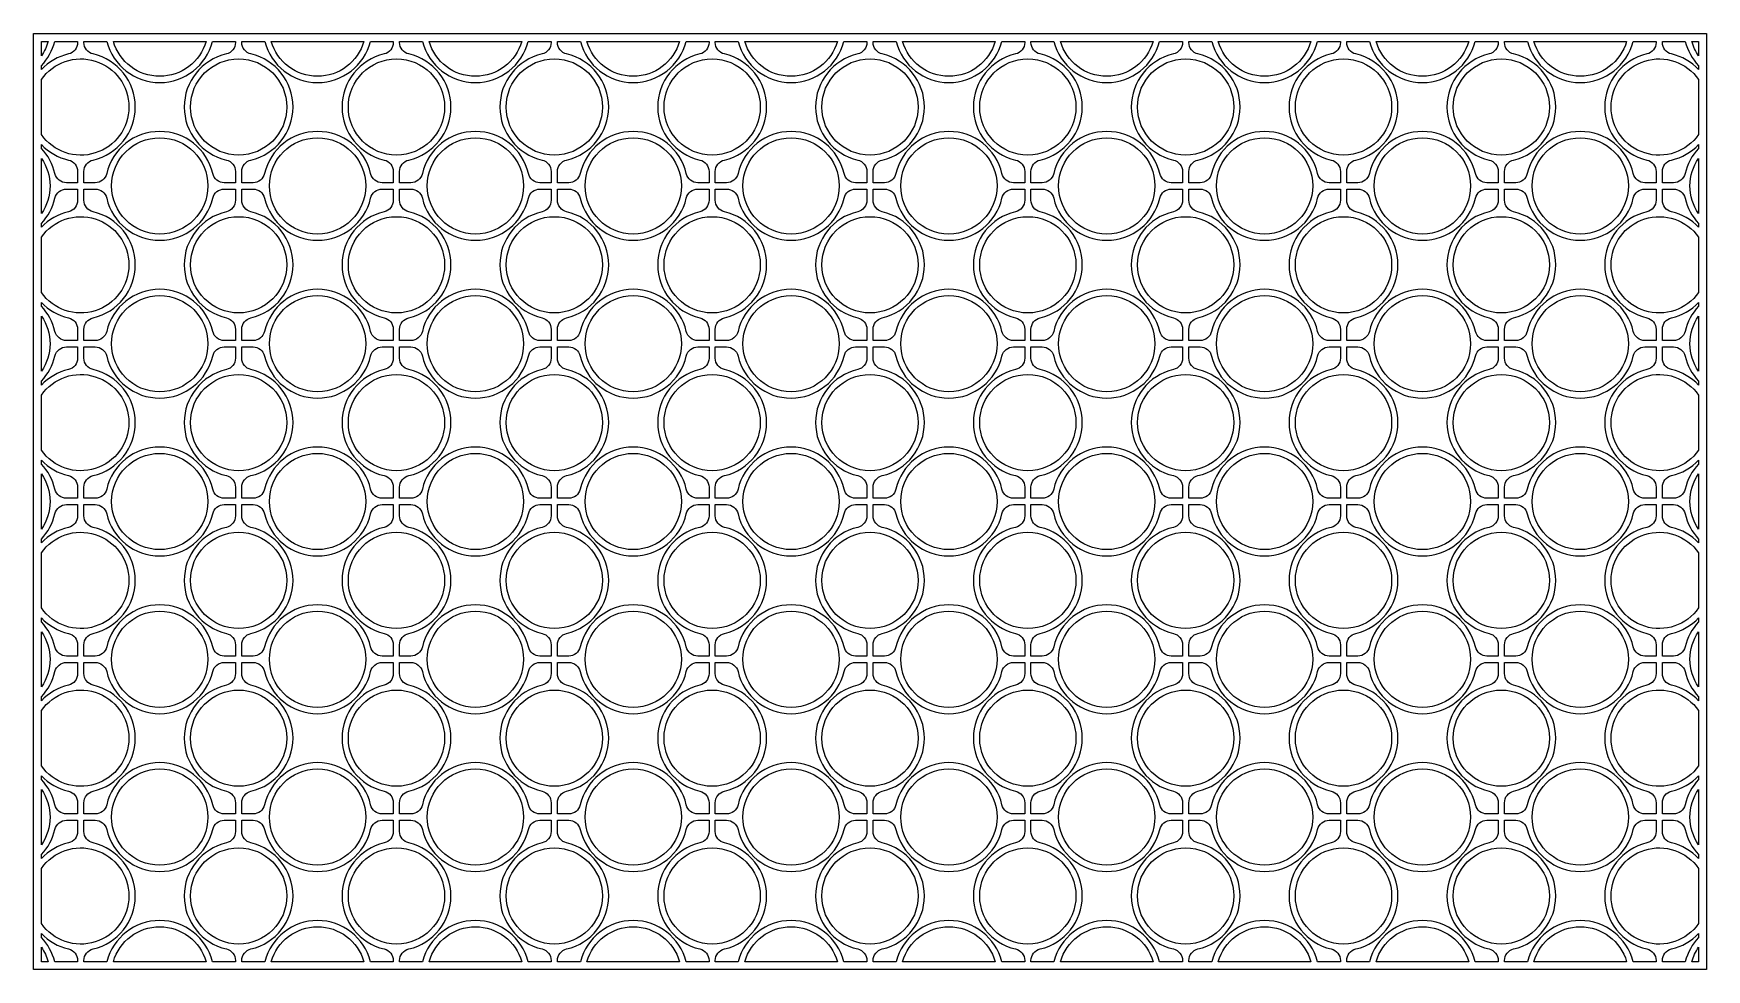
# Model space of a CAD drawing. Header units: millimetres. Extents: x 1572 to 6274, y -12713 to 2001.
# Drawn here: x 4154 to 6274, y 815 to 2001 of the extents above.
import ezdxf

# ---------------------------------------------------------------- set-up
doc = ezdxf.new("R2010")
doc.units = ezdxf.units.MM

msp = doc.modelspace()

# ---------------------------------------------------------------- linework, layer by layer
at = {"color": 6}
msp.add_lwpolyline([(4154.5, 2001.2), (6274.5, 2001.2), (6274.5, 814.7), (4154.5, 814.7)], close=True, dxfattribs=at)
for points in [[(4164.5, 1973), (4164.5, 1991.2), (4173.2, 1991.2, -0.083139)], [(4198.9, 1975.2, 0.146623), (4164.5, 1955.5), (4164.5, 1960.4, 0.129488), (4181.4, 1991.2), (4210.5, 1991.2), (4210.5, 1989.8, -0.348859)], [(4398.9, 1975.2, 0.794398), (4398.9, 1840.8, -0.348859), (4410.5, 1826.2), (4410.5, 1812), (4396.3, 1812, -0.348859), (4381.7, 1823.6, 0.794398), (4247.3, 1823.6, -0.348859), (4232.7, 1812), (4218.5, 1812), (4218.5, 1826.2, -0.348859), (4230.1, 1840.8, 0.794398), (4230.1, 1975.2, -0.348859), (4218.5, 1989.8), (4218.5, 1991.2), (4247.6, 1991.2, 0.780596), (4381.4, 1991.2), (4410.5, 1991.2), (4410.5, 1989.8, -0.348859)], [(4255.8, 1991.2), (4373.2, 1991.2, -0.754408)], [(4610.5, 1989.8, -0.348859), (4598.9, 1975.2, 0.794398), (4598.9, 1840.8, -0.348859), (4610.5, 1826.2), (4610.5, 1812), (4596.3, 1812, -0.348859), (4581.7, 1823.6, 0.794398), (4447.3, 1823.6, -0.348859), (4432.7, 1812), (4418.5, 1812), (4418.5, 1826.2, -0.348859), (4430.1, 1840.8, 0.794398), (4430.1, 1975.2, -0.348859), (4418.5, 1989.8), (4418.5, 1991.2), (4447.6, 1991.2, 0.780596), (4581.4, 1991.2), (4610.5, 1991.2)], [(4455.8, 1991.2), (4573.2, 1991.2, -0.754408)], [(4810.5, 1989.8, -0.348859), (4798.9, 1975.2, 0.794398), (4798.9, 1840.8, -0.348859), (4810.5, 1826.2), (4810.5, 1812), (4796.3, 1812, -0.348859), (4781.7, 1823.6, 0.794398), (4647.3, 1823.6, -0.348859), (4632.7, 1812), (4618.5, 1812), (4618.5, 1826.2, -0.348859), (4630.1, 1840.8, 0.794398), (4630.1, 1975.2, -0.348859), (4618.5, 1989.8), (4618.5, 1991.2), (4647.6, 1991.2, 0.780596), (4781.4, 1991.2), (4810.5, 1991.2)], [(4655.8, 1991.2), (4773.2, 1991.2, -0.754408)], [(5010.5, 1989.8, -0.348859), (4998.9, 1975.2, 0.794398), (4998.9, 1840.8, -0.348859), (5010.5, 1826.2), (5010.5, 1812), (4996.3, 1812, -0.348859), (4981.7, 1823.6, 0.794398), (4847.3, 1823.6, -0.348859), (4832.7, 1812), (4818.5, 1812), (4818.5, 1826.2, -0.348859), (4830.1, 1840.8, 0.794398), (4830.1, 1975.2, -0.348859), (4818.5, 1989.8), (4818.5, 1991.2), (4847.6, 1991.2, 0.780596), (4981.4, 1991.2), (5010.5, 1991.2)], [(4855.8, 1991.2), (4973.2, 1991.2, -0.754408)], [(5210.5, 1989.8, -0.348859), (5198.9, 1975.2, 0.794398), (5198.9, 1840.8, -0.348859), (5210.5, 1826.2), (5210.5, 1812), (5196.3, 1812, -0.348859), (5181.7, 1823.6, 0.794398), (5047.3, 1823.6, -0.348859), (5032.7, 1812), (5018.5, 1812), (5018.5, 1826.2, -0.348859), (5030.1, 1840.8, 0.794398), (5030.1, 1975.2, -0.348859), (5018.5, 1989.8), (5018.5, 1991.2), (5047.6, 1991.2, 0.780596), (5181.4, 1991.2), (5210.5, 1991.2)], [(5055.8, 1991.2), (5173.2, 1991.2, -0.754408)], [(5410.5, 1989.8, -0.348859), (5398.9, 1975.2, 0.794398), (5398.9, 1840.8, -0.348859), (5410.5, 1826.2), (5410.5, 1812), (5396.3, 1812, -0.348859), (5381.7, 1823.6, 0.794398), (5247.3, 1823.6, -0.348859), (5232.7, 1812), (5218.5, 1812), (5218.5, 1826.2, -0.348859), (5230.1, 1840.8, 0.794398), (5230.1, 1975.2, -0.348859), (5218.5, 1989.8), (5218.5, 1991.2), (5247.6, 1991.2, 0.780596), (5381.4, 1991.2), (5410.5, 1991.2)], [(5255.8, 1991.2), (5373.2, 1991.2, -0.754408)], [(5610.5, 1989.8, -0.348859), (5598.9, 1975.2, 0.794398), (5598.9, 1840.8, -0.348859), (5610.5, 1826.2), (5610.5, 1812), (5596.3, 1812, -0.348859), (5581.7, 1823.6, 0.794398), (5447.3, 1823.6, -0.348859), (5432.7, 1812), (5418.5, 1812), (5418.5, 1826.2, -0.348859), (5430.1, 1840.8, 0.794398), (5430.1, 1975.2, -0.348859), (5418.5, 1989.8), (5418.5, 1991.2), (5447.6, 1991.2, 0.780596), (5581.4, 1991.2), (5610.5, 1991.2)], [(5455.8, 1991.2), (5573.2, 1991.2, -0.754408)], [(5810.5, 1989.8, -0.348859), (5798.9, 1975.2, 0.794398), (5798.9, 1840.8, -0.348859), (5810.5, 1826.2), (5810.5, 1812), (5796.3, 1812, -0.348859), (5781.7, 1823.6, 0.794398), (5647.3, 1823.6, -0.348859), (5632.7, 1812), (5618.5, 1812), (5618.5, 1826.2, -0.348859), (5630.1, 1840.8, 0.794398), (5630.1, 1975.2, -0.348859), (5618.5, 1989.8), (5618.5, 1991.2), (5647.6, 1991.2, 0.780596), (5781.4, 1991.2), (5810.5, 1991.2)], [(5655.8, 1991.2), (5773.2, 1991.2, -0.754408)], [(6010.5, 1989.8, -0.348859), (5998.9, 1975.2, 0.794398), (5998.9, 1840.8, -0.348859), (6010.5, 1826.2), (6010.5, 1812), (5996.3, 1812, -0.348859), (5981.7, 1823.6, 0.794398), (5847.3, 1823.6, -0.348859), (5832.7, 1812), (5818.5, 1812), (5818.5, 1826.2, -0.348859), (5830.1, 1840.8, 0.794398), (5830.1, 1975.2, -0.348859), (5818.5, 1989.8), (5818.5, 1991.2), (5847.6, 1991.2, 0.780596), (5981.4, 1991.2), (6010.5, 1991.2)], [(5855.8, 1991.2), (5973.2, 1991.2, -0.754408)], [(6210.5, 1989.8, -0.348859), (6198.9, 1975.2, 0.794398), (6198.9, 1840.8, -0.348859), (6210.5, 1826.2), (6210.5, 1812), (6196.3, 1812, -0.348859), (6181.7, 1823.6, 0.794398), (6047.3, 1823.6, -0.348859), (6032.7, 1812), (6018.5, 1812), (6018.5, 1826.2, -0.348859), (6030.1, 1840.8, 0.794398), (6030.1, 1975.2, -0.348859), (6018.5, 1989.8), (6018.5, 1991.2), (6047.6, 1991.2, 0.780596), (6181.4, 1991.2), (6210.5, 1991.2)], [(6055.8, 1991.2), (6173.2, 1991.2, -0.754408)], [(6230.1, 1975.2, -0.348859), (6218.5, 1989.8), (6218.5, 1991.2), (6247.6, 1991.2, 0.129488), (6264.5, 1960.4), (6264.5, 1955.5, 0.146623)], [(6255.8, 1991.2), (6264.5, 1991.2), (6264.5, 1973, -0.083139)], [(4275.5, 1908, -0.733579), (4164.5, 1873), (4164.5, 1942.9, -0.733579)], [(4353.5, 1908, -1), (4475.5, 1908, -1)], [(4553.5, 1908, -1), (4675.5, 1908, -1)], [(4753.5, 1908, -1), (4875.5, 1908, -1)], [(4953.5, 1908, -1), (5075.5, 1908, -1)], [(5153.5, 1908, -1), (5275.5, 1908, -1)], [(5353.5, 1908, -1), (5475.5, 1908, -1)], [(5553.5, 1908, -1), (5675.5, 1908, -1)], [(5753.5, 1908, -1), (5875.5, 1908, -1)], [(5953.5, 1908, -1), (6075.5, 1908, -1)], [(6153.5, 1908, -0.733579), (6264.5, 1942.9), (6264.5, 1873, -0.733579)], [(4253.5, 1808, -1), (4375.5, 1808, -1)], [(4453.5, 1808, -1), (4575.5, 1808, -1)], [(4653.5, 1808, -1), (4775.5, 1808, -1)], [(4853.5, 1808, -1), (4975.5, 1808, -1)], [(5053.5, 1808, -1), (5175.5, 1808, -1)], [(5253.5, 1808, -1), (5375.5, 1808, -1)], [(5453.5, 1808, -1), (5575.5, 1808, -1)], [(5653.5, 1808, -1), (5775.5, 1808, -1)], [(5853.5, 1808, -1), (5975.5, 1808, -1)], [(6053.5, 1808, -1), (6175.5, 1808, -1)], [(4198.9, 1840.8, -0.348859), (4210.5, 1826.2), (4210.5, 1812), (4196.3, 1812, -0.348859), (4181.7, 1823.6, 0.133821), (4164.5, 1855.5), (4164.5, 1860.4, 0.146623)], [(6247.3, 1823.6, -0.348859), (6232.7, 1812), (6218.5, 1812), (6218.5, 1826.2, -0.348859), (6230.1, 1840.8, 0.146623), (6264.5, 1860.4), (6264.5, 1855.5, 0.133821)], [(4175.5, 1808, -0.153683), (4164.5, 1773), (4164.5, 1842.9, -0.153683)], [(6253.5, 1808, -0.153683), (6264.5, 1842.9), (6264.5, 1773, -0.153683)], [(4181.7, 1792.4, -0.348859), (4196.3, 1804), (4210.5, 1804), (4210.5, 1789.8, -0.348859), (4198.9, 1775.2, 0.146623), (4164.5, 1755.5), (4164.5, 1760.4, 0.133821)], [(4410.5, 1612), (4396.3, 1612, -0.348859), (4381.7, 1623.6, 0.794398), (4247.3, 1623.6, -0.348859), (4232.7, 1612), (4218.5, 1612), (4218.5, 1626.2, -0.348859), (4230.1, 1640.8, 0.794398), (4230.1, 1775.2, -0.348859), (4218.5, 1789.8), (4218.5, 1804), (4232.7, 1804, -0.348859), (4247.3, 1792.4, 0.794398), (4381.7, 1792.4, -0.348859), (4396.3, 1804), (4410.5, 1804), (4410.5, 1789.8, -0.348859), (4398.9, 1775.2, 0.794398), (4398.9, 1640.8, -0.348859), (4410.5, 1626.2)], [(4418.5, 1612), (4418.5, 1626.2, -0.348859), (4430.1, 1640.8, 0.794398), (4430.1, 1775.2, -0.348859), (4418.5, 1789.8), (4418.5, 1804), (4432.7, 1804, -0.348859), (4447.3, 1792.4, 0.794398), (4581.7, 1792.4, -0.348859), (4596.3, 1804), (4610.5, 1804), (4610.5, 1789.8, -0.348859), (4598.9, 1775.2, 0.794398), (4598.9, 1640.8, -0.348859), (4610.5, 1626.2), (4610.5, 1612), (4596.3, 1612, -0.348859), (4581.7, 1623.6, 0.794398), (4447.3, 1623.6, -0.348859), (4432.7, 1612)], [(4618.5, 1612), (4618.5, 1626.2, -0.348859), (4630.1, 1640.8, 0.794398), (4630.1, 1775.2, -0.348859), (4618.5, 1789.8), (4618.5, 1804), (4632.7, 1804, -0.348859), (4647.3, 1792.4, 0.794398), (4781.7, 1792.4, -0.348859), (4796.3, 1804), (4810.5, 1804), (4810.5, 1789.8, -0.348859), (4798.9, 1775.2, 0.794398), (4798.9, 1640.8, -0.348859), (4810.5, 1626.2), (4810.5, 1612), (4796.3, 1612, -0.348859), (4781.7, 1623.6, 0.794398), (4647.3, 1623.6, -0.348859), (4632.7, 1612)], [(4818.5, 1612), (4818.5, 1626.2, -0.348859), (4830.1, 1640.8, 0.794398), (4830.1, 1775.2, -0.348859), (4818.5, 1789.8), (4818.5, 1804), (4832.7, 1804, -0.348859), (4847.3, 1792.4, 0.794398), (4981.7, 1792.4, -0.348859), (4996.3, 1804), (5010.5, 1804), (5010.5, 1789.8, -0.348859), (4998.9, 1775.2, 0.794398), (4998.9, 1640.8, -0.348859), (5010.5, 1626.2), (5010.5, 1612), (4996.3, 1612, -0.348859), (4981.7, 1623.6, 0.794398), (4847.3, 1623.6, -0.348859), (4832.7, 1612)], [(5018.5, 1612), (5018.5, 1626.2, -0.348859), (5030.1, 1640.8, 0.794398), (5030.1, 1775.2, -0.348859), (5018.5, 1789.8), (5018.5, 1804), (5032.7, 1804, -0.348859), (5047.3, 1792.4, 0.794398), (5181.7, 1792.4, -0.348859), (5196.3, 1804), (5210.5, 1804), (5210.5, 1789.8, -0.348859), (5198.9, 1775.2, 0.794398), (5198.9, 1640.8, -0.348859), (5210.5, 1626.2), (5210.5, 1612), (5196.3, 1612, -0.348859), (5181.7, 1623.6, 0.794398), (5047.3, 1623.6, -0.348859), (5032.7, 1612)], [(5218.5, 1612), (5218.5, 1626.2, -0.348859), (5230.1, 1640.8, 0.794398), (5230.1, 1775.2, -0.348859), (5218.5, 1789.8), (5218.5, 1804), (5232.7, 1804, -0.348859), (5247.3, 1792.4, 0.794398), (5381.7, 1792.4, -0.348859), (5396.3, 1804), (5410.5, 1804), (5410.5, 1789.8, -0.348859), (5398.9, 1775.2, 0.794398), (5398.9, 1640.8, -0.348859), (5410.5, 1626.2), (5410.5, 1612), (5396.3, 1612, -0.348859), (5381.7, 1623.6, 0.794398), (5247.3, 1623.6, -0.348859), (5232.7, 1612)], [(5418.5, 1612), (5418.5, 1626.2, -0.348859), (5430.1, 1640.8, 0.794398), (5430.1, 1775.2, -0.348859), (5418.5, 1789.8), (5418.5, 1804), (5432.7, 1804, -0.348859), (5447.3, 1792.4, 0.794398), (5581.7, 1792.4, -0.348859), (5596.3, 1804), (5610.5, 1804), (5610.5, 1789.8, -0.348859), (5598.9, 1775.2, 0.794398), (5598.9, 1640.8, -0.348859), (5610.5, 1626.2), (5610.5, 1612), (5596.3, 1612, -0.348859), (5581.7, 1623.6, 0.794398), (5447.3, 1623.6, -0.348859), (5432.7, 1612)], [(5618.5, 1612), (5618.5, 1626.2, -0.348859), (5630.1, 1640.8, 0.794398), (5630.1, 1775.2, -0.348859), (5618.5, 1789.8), (5618.5, 1804), (5632.7, 1804, -0.348859), (5647.3, 1792.4, 0.794398), (5781.7, 1792.4, -0.348859), (5796.3, 1804), (5810.5, 1804), (5810.5, 1789.8, -0.348859), (5798.9, 1775.2, 0.794398), (5798.9, 1640.8, -0.348859), (5810.5, 1626.2), (5810.5, 1612), (5796.3, 1612, -0.348859), (5781.7, 1623.6, 0.794398), (5647.3, 1623.6, -0.348859), (5632.7, 1612)], [(5818.5, 1612), (5818.5, 1626.2, -0.348859), (5830.1, 1640.8, 0.794398), (5830.1, 1775.2, -0.348859), (5818.5, 1789.8), (5818.5, 1804), (5832.7, 1804, -0.348859), (5847.3, 1792.4, 0.794398), (5981.7, 1792.4, -0.348859), (5996.3, 1804), (6010.5, 1804), (6010.5, 1789.8, -0.348859), (5998.9, 1775.2, 0.794398), (5998.9, 1640.8, -0.348859), (6010.5, 1626.2), (6010.5, 1612), (5996.3, 1612, -0.348859), (5981.7, 1623.6, 0.794398), (5847.3, 1623.6, -0.348859), (5832.7, 1612)], [(6018.5, 1612), (6018.5, 1626.2, -0.348859), (6030.1, 1640.8, 0.794398), (6030.1, 1775.2, -0.348859), (6018.5, 1789.8), (6018.5, 1804), (6032.7, 1804, -0.348859), (6047.3, 1792.4, 0.794398), (6181.7, 1792.4, -0.348859), (6196.3, 1804), (6210.5, 1804), (6210.5, 1789.8, -0.348859), (6198.9, 1775.2, 0.794398), (6198.9, 1640.8, -0.348859), (6210.5, 1626.2), (6210.5, 1612), (6196.3, 1612, -0.348859), (6181.7, 1623.6, 0.794398), (6047.3, 1623.6, -0.348859), (6032.7, 1612)], [(6230.1, 1775.2, -0.348859), (6218.5, 1789.8), (6218.5, 1804), (6232.7, 1804, -0.348859), (6247.3, 1792.4, 0.133821), (6264.5, 1760.4), (6264.5, 1755.5, 0.146623)], [(4275.5, 1708, -0.733579), (4164.5, 1673), (4164.5, 1742.9, -0.733579)], [(4353.5, 1708, -1), (4475.5, 1708, -1)], [(4553.5, 1708, -1), (4675.5, 1708, -1)], [(4753.5, 1708, -1), (4875.5, 1708, -1)], [(4953.5, 1708, -1), (5075.5, 1708, -1)], [(5153.5, 1708, -1), (5275.5, 1708, -1)], [(5353.5, 1708, -1), (5475.5, 1708, -1)], [(5553.5, 1708, -1), (5675.5, 1708, -1)], [(5753.5, 1708, -1), (5875.5, 1708, -1)], [(5953.5, 1708, -1), (6075.5, 1708, -1)], [(6153.5, 1708, -0.733579), (6264.5, 1742.9), (6264.5, 1673, -0.733579)], [(4198.9, 1640.8, -0.348859), (4210.5, 1626.2), (4210.5, 1612), (4196.3, 1612, -0.348859), (4181.7, 1623.6, 0.133821), (4164.5, 1655.5), (4164.5, 1660.4, 0.146623)], [(4253.5, 1608, -1), (4375.5, 1608, -1)], [(4453.5, 1608, -1), (4575.5, 1608, -1)], [(4653.5, 1608, -1), (4775.5, 1608, -1)], [(4853.5, 1608, -1), (4975.5, 1608, -1)], [(5053.5, 1608, -1), (5175.5, 1608, -1)], [(5253.5, 1608, -1), (5375.5, 1608, -1)], [(5453.5, 1608, -1), (5575.5, 1608, -1)], [(5653.5, 1608, -1), (5775.5, 1608, -1)], [(5853.5, 1608, -1), (5975.5, 1608, -1)], [(6053.5, 1608, -1), (6175.5, 1608, -1)], [(6247.3, 1623.6, -0.348859), (6232.7, 1612), (6218.5, 1612), (6218.5, 1626.2, -0.348859), (6230.1, 1640.8, 0.146623), (6264.5, 1660.4), (6264.5, 1655.5, 0.133821)], [(4175.5, 1608, -0.153683), (4164.5, 1573), (4164.5, 1642.9, -0.153683)], [(6253.5, 1608, -0.153683), (6264.5, 1642.9), (6264.5, 1573, -0.153683)], [(4181.7, 1592.4, -0.348859), (4196.3, 1604), (4210.5, 1604), (4210.5, 1589.8, -0.348859), (4198.9, 1575.2, 0.146623), (4164.5, 1555.5), (4164.5, 1560.4, 0.133821)], [(4398.9, 1575.2, 0.794398), (4398.9, 1440.8, -0.348859), (4410.5, 1426.2), (4410.5, 1412), (4396.3, 1412, -0.348859), (4381.7, 1423.6, 0.794398), (4247.3, 1423.6, -0.348859), (4232.7, 1412), (4218.5, 1412), (4218.5, 1426.2, -0.348859), (4230.1, 1440.8, 0.794398), (4230.1, 1575.2, -0.348859), (4218.5, 1589.8), (4218.5, 1604), (4232.7, 1604, -0.348859), (4247.3, 1592.4, 0.794398), (4381.7, 1592.4, -0.348859), (4396.3, 1604), (4410.5, 1604), (4410.5, 1589.8, -0.348859)], [(4418.5, 1589.8), (4418.5, 1604), (4432.7, 1604, -0.348859), (4447.3, 1592.4, 0.794398), (4581.7, 1592.4, -0.348859), (4596.3, 1604), (4610.5, 1604), (4610.5, 1589.8, -0.348859), (4598.9, 1575.2, 0.794398), (4598.9, 1440.8, -0.348859), (4610.5, 1426.2), (4610.5, 1412), (4596.3, 1412, -0.348859), (4581.7, 1423.6, 0.794398), (4447.3, 1423.6, -0.348859), (4432.7, 1412), (4418.5, 1412), (4418.5, 1426.2, -0.348859), (4430.1, 1440.8, 0.794398), (4430.1, 1575.2, -0.348859)], [(4618.5, 1589.8), (4618.5, 1604), (4632.7, 1604, -0.348859), (4647.3, 1592.4, 0.794398), (4781.7, 1592.4, -0.348859), (4796.3, 1604), (4810.5, 1604), (4810.5, 1589.8, -0.348859), (4798.9, 1575.2, 0.794398), (4798.9, 1440.8, -0.348859), (4810.5, 1426.2), (4810.5, 1412), (4796.3, 1412, -0.348859), (4781.7, 1423.6, 0.794398), (4647.3, 1423.6, -0.348859), (4632.7, 1412), (4618.5, 1412), (4618.5, 1426.2, -0.348859), (4630.1, 1440.8, 0.794398), (4630.1, 1575.2, -0.348859)], [(4818.5, 1589.8), (4818.5, 1604), (4832.7, 1604, -0.348859), (4847.3, 1592.4, 0.794398), (4981.7, 1592.4, -0.348859), (4996.3, 1604), (5010.5, 1604), (5010.5, 1589.8, -0.348859), (4998.9, 1575.2, 0.794398), (4998.9, 1440.8, -0.348859), (5010.5, 1426.2), (5010.5, 1412), (4996.3, 1412, -0.348859), (4981.7, 1423.6, 0.794398), (4847.3, 1423.6, -0.348859), (4832.7, 1412), (4818.5, 1412), (4818.5, 1426.2, -0.348859), (4830.1, 1440.8, 0.794398), (4830.1, 1575.2, -0.348859)], [(5018.5, 1589.8), (5018.5, 1604), (5032.7, 1604, -0.348859), (5047.3, 1592.4, 0.794398), (5181.7, 1592.4, -0.348859), (5196.3, 1604), (5210.5, 1604), (5210.5, 1589.8, -0.348859), (5198.9, 1575.2, 0.794398), (5198.9, 1440.8, -0.348859), (5210.5, 1426.2), (5210.5, 1412), (5196.3, 1412, -0.348859), (5181.7, 1423.6, 0.794398), (5047.3, 1423.6, -0.348859), (5032.7, 1412), (5018.5, 1412), (5018.5, 1426.2, -0.348859), (5030.1, 1440.8, 0.794398), (5030.1, 1575.2, -0.348859)], [(5218.5, 1589.8), (5218.5, 1604), (5232.7, 1604, -0.348859), (5247.3, 1592.4, 0.794398), (5381.7, 1592.4, -0.348859), (5396.3, 1604), (5410.5, 1604), (5410.5, 1589.8, -0.348859), (5398.9, 1575.2, 0.794398), (5398.9, 1440.8, -0.348859), (5410.5, 1426.2), (5410.5, 1412), (5396.3, 1412, -0.348859), (5381.7, 1423.6, 0.794398), (5247.3, 1423.6, -0.348859), (5232.7, 1412), (5218.5, 1412), (5218.5, 1426.2, -0.348859), (5230.1, 1440.8, 0.794398), (5230.1, 1575.2, -0.348859)], [(5418.5, 1589.8), (5418.5, 1604), (5432.7, 1604, -0.348859), (5447.3, 1592.4, 0.794398), (5581.7, 1592.4, -0.348859), (5596.3, 1604), (5610.5, 1604), (5610.5, 1589.8, -0.348859), (5598.9, 1575.2, 0.794398), (5598.9, 1440.8, -0.348859), (5610.5, 1426.2), (5610.5, 1412), (5596.3, 1412, -0.348859), (5581.7, 1423.6, 0.794398), (5447.3, 1423.6, -0.348859), (5432.7, 1412), (5418.5, 1412), (5418.5, 1426.2, -0.348859), (5430.1, 1440.8, 0.794398), (5430.1, 1575.2, -0.348859)], [(5618.5, 1589.8), (5618.5, 1604), (5632.7, 1604, -0.348859), (5647.3, 1592.4, 0.794398), (5781.7, 1592.4, -0.348859), (5796.3, 1604), (5810.5, 1604), (5810.5, 1589.8, -0.348859), (5798.9, 1575.2, 0.794398), (5798.9, 1440.8, -0.348859), (5810.5, 1426.2), (5810.5, 1412), (5796.3, 1412, -0.348859), (5781.7, 1423.6, 0.794398), (5647.3, 1423.6, -0.348859), (5632.7, 1412), (5618.5, 1412), (5618.5, 1426.2, -0.348859), (5630.1, 1440.8, 0.794398), (5630.1, 1575.2, -0.348859)], [(5818.5, 1589.8), (5818.5, 1604), (5832.7, 1604, -0.348859), (5847.3, 1592.4, 0.794398), (5981.7, 1592.4, -0.348859), (5996.3, 1604), (6010.5, 1604), (6010.5, 1589.8, -0.348859), (5998.9, 1575.2, 0.794398), (5998.9, 1440.8, -0.348859), (6010.5, 1426.2), (6010.5, 1412), (5996.3, 1412, -0.348859), (5981.7, 1423.6, 0.794398), (5847.3, 1423.6, -0.348859), (5832.7, 1412), (5818.5, 1412), (5818.5, 1426.2, -0.348859), (5830.1, 1440.8, 0.794398), (5830.1, 1575.2, -0.348859)], [(6018.5, 1589.8), (6018.5, 1604), (6032.7, 1604, -0.348859), (6047.3, 1592.4, 0.794398), (6181.7, 1592.4, -0.348859), (6196.3, 1604), (6210.5, 1604), (6210.5, 1589.8, -0.348859), (6198.9, 1575.2, 0.794398), (6198.9, 1440.8, -0.348859), (6210.5, 1426.2), (6210.5, 1412), (6196.3, 1412, -0.348859), (6181.7, 1423.6, 0.794398), (6047.3, 1423.6, -0.348859), (6032.7, 1412), (6018.5, 1412), (6018.5, 1426.2, -0.348859), (6030.1, 1440.8, 0.794398), (6030.1, 1575.2, -0.348859)], [(6218.5, 1604), (6232.7, 1604, -0.348859), (6247.3, 1592.4, 0.133821), (6264.5, 1560.4), (6264.5, 1555.5, 0.146623), (6230.1, 1575.2, -0.348859), (6218.5, 1589.8)], [(4275.5, 1508, -0.733579), (4164.5, 1473), (4164.5, 1542.9, -0.733579)], [(4475.5, 1508, -1), (4353.5, 1508, -1)], [(4675.5, 1508, -1), (4553.5, 1508, -1)], [(4875.5, 1508, -1), (4753.5, 1508, -1)], [(5075.5, 1508, -1), (4953.5, 1508, -1)], [(5275.5, 1508, -1), (5153.5, 1508, -1)], [(5475.5, 1508, -1), (5353.5, 1508, -1)], [(5675.5, 1508, -1), (5553.5, 1508, -1)], [(5875.5, 1508, -1), (5753.5, 1508, -1)], [(6075.5, 1508, -1), (5953.5, 1508, -1)], [(6153.5, 1508, -0.733579), (6264.5, 1542.9), (6264.5, 1473, -0.733579)], [(4375.5, 1408, -1), (4253.5, 1408, -1)], [(4575.5, 1408, -1), (4453.5, 1408, -1)], [(4775.5, 1408, -1), (4653.5, 1408, -1)], [(4975.5, 1408, -1), (4853.5, 1408, -1)], [(5175.5, 1408, -1), (5053.5, 1408, -1)], [(5375.5, 1408, -1), (5253.5, 1408, -1)], [(5575.5, 1408, -1), (5453.5, 1408, -1)], [(5775.5, 1408, -1), (5653.5, 1408, -1)], [(5975.5, 1408, -1), (5853.5, 1408, -1)], [(6175.5, 1408, -1), (6053.5, 1408, -1)], [(4198.9, 1440.8, -0.348859), (4210.5, 1426.2), (4210.5, 1412), (4196.3, 1412, -0.348859), (4181.7, 1423.6, 0.133821), (4164.5, 1455.5), (4164.5, 1460.4, 0.146623)], [(4175.5, 1408, -0.153683), (4164.5, 1373), (4164.5, 1442.9, -0.153683)], [(6247.3, 1423.6, -0.348859), (6232.7, 1412), (6218.5, 1412), (6218.5, 1426.2, -0.348859), (6230.1, 1440.8, 0.146623), (6264.5, 1460.4), (6264.5, 1455.5, 0.133821)], [(6253.5, 1408, -0.153683), (6264.5, 1442.9), (6264.5, 1373, -0.153683)], [(4181.7, 1392.4, -0.348859), (4196.3, 1404), (4210.5, 1404), (4210.5, 1389.8, -0.348859), (4198.9, 1375.2, 0.146623), (4164.5, 1355.5), (4164.5, 1360.4, 0.133821)], [(4410.5, 1404), (4410.5, 1389.8, -0.348859), (4398.9, 1375.2, 0.794398), (4398.9, 1240.8, -0.348859), (4410.5, 1226.2), (4410.5, 1212), (4396.3, 1212, -0.348859), (4381.7, 1223.6, 0.794398), (4247.3, 1223.6, -0.348859), (4232.7, 1212), (4218.5, 1212), (4218.5, 1226.2, -0.348859), (4230.1, 1240.8, 0.794398), (4230.1, 1375.2, -0.348859), (4218.5, 1389.8), (4218.5, 1404), (4232.7, 1404, -0.348859), (4247.3, 1392.4, 0.794398), (4381.7, 1392.4, -0.348859), (4396.3, 1404)], [(4418.5, 1404), (4432.7, 1404, -0.348859), (4447.3, 1392.4, 0.794398), (4581.7, 1392.4, -0.348859), (4596.3, 1404), (4610.5, 1404), (4610.5, 1389.8, -0.348859), (4598.9, 1375.2, 0.794398), (4598.9, 1240.8, -0.348859), (4610.5, 1226.2), (4610.5, 1212), (4596.3, 1212, -0.348859), (4581.7, 1223.6, 0.794398), (4447.3, 1223.6, -0.348859), (4432.7, 1212), (4418.5, 1212), (4418.5, 1226.2, -0.348859), (4430.1, 1240.8, 0.794398), (4430.1, 1375.2, -0.348859), (4418.5, 1389.8)], [(4618.5, 1404), (4632.7, 1404, -0.348859), (4647.3, 1392.4, 0.794398), (4781.7, 1392.4, -0.348859), (4796.3, 1404), (4810.5, 1404), (4810.5, 1389.8, -0.348859), (4798.9, 1375.2, 0.794398), (4798.9, 1240.8, -0.348859), (4810.5, 1226.2), (4810.5, 1212), (4796.3, 1212, -0.348859), (4781.7, 1223.6, 0.794398), (4647.3, 1223.6, -0.348859), (4632.7, 1212), (4618.5, 1212), (4618.5, 1226.2, -0.348859), (4630.1, 1240.8, 0.794398), (4630.1, 1375.2, -0.348859), (4618.5, 1389.8)], [(4818.5, 1404), (4832.7, 1404, -0.348859), (4847.3, 1392.4, 0.794398), (4981.7, 1392.4, -0.348859), (4996.3, 1404), (5010.5, 1404), (5010.5, 1389.8, -0.348859), (4998.9, 1375.2, 0.794398), (4998.9, 1240.8, -0.348859), (5010.5, 1226.2), (5010.5, 1212), (4996.3, 1212, -0.348859), (4981.7, 1223.6, 0.794398), (4847.3, 1223.6, -0.348859), (4832.7, 1212), (4818.5, 1212), (4818.5, 1226.2, -0.348859), (4830.1, 1240.8, 0.794398), (4830.1, 1375.2, -0.348859), (4818.5, 1389.8)], [(5018.5, 1404), (5032.7, 1404, -0.348859), (5047.3, 1392.4, 0.794398), (5181.7, 1392.4, -0.348859), (5196.3, 1404), (5210.5, 1404), (5210.5, 1389.8, -0.348859), (5198.9, 1375.2, 0.794398), (5198.9, 1240.8, -0.348859), (5210.5, 1226.2), (5210.5, 1212), (5196.3, 1212, -0.348859), (5181.7, 1223.6, 0.794398), (5047.3, 1223.6, -0.348859), (5032.7, 1212), (5018.5, 1212), (5018.5, 1226.2, -0.348859), (5030.1, 1240.8, 0.794398), (5030.1, 1375.2, -0.348859), (5018.5, 1389.8)], [(5218.5, 1404), (5232.7, 1404, -0.348859), (5247.3, 1392.4, 0.794398), (5381.7, 1392.4, -0.348859), (5396.3, 1404), (5410.5, 1404), (5410.5, 1389.8, -0.348859), (5398.9, 1375.2, 0.794398), (5398.9, 1240.8, -0.348859), (5410.5, 1226.2), (5410.5, 1212), (5396.3, 1212, -0.348859), (5381.7, 1223.6, 0.794398), (5247.3, 1223.6, -0.348859), (5232.7, 1212), (5218.5, 1212), (5218.5, 1226.2, -0.348859), (5230.1, 1240.8, 0.794398), (5230.1, 1375.2, -0.348859), (5218.5, 1389.8)], [(5418.5, 1404), (5432.7, 1404, -0.348859), (5447.3, 1392.4, 0.794398), (5581.7, 1392.4, -0.348859), (5596.3, 1404), (5610.5, 1404), (5610.5, 1389.8, -0.348859), (5598.9, 1375.2, 0.794398), (5598.9, 1240.8, -0.348859), (5610.5, 1226.2), (5610.5, 1212), (5596.3, 1212, -0.348859), (5581.7, 1223.6, 0.794398), (5447.3, 1223.6, -0.348859), (5432.7, 1212), (5418.5, 1212), (5418.5, 1226.2, -0.348859), (5430.1, 1240.8, 0.794398), (5430.1, 1375.2, -0.348859), (5418.5, 1389.8)], [(5618.5, 1404), (5632.7, 1404, -0.348859), (5647.3, 1392.4, 0.794398), (5781.7, 1392.4, -0.348859), (5796.3, 1404), (5810.5, 1404), (5810.5, 1389.8, -0.348859), (5798.9, 1375.2, 0.794398), (5798.9, 1240.8, -0.348859), (5810.5, 1226.2), (5810.5, 1212), (5796.3, 1212, -0.348859), (5781.7, 1223.6, 0.794398), (5647.3, 1223.6, -0.348859), (5632.7, 1212), (5618.5, 1212), (5618.5, 1226.2, -0.348859), (5630.1, 1240.8, 0.794398), (5630.1, 1375.2, -0.348859), (5618.5, 1389.8)], [(5818.5, 1404), (5832.7, 1404, -0.348859), (5847.3, 1392.4, 0.794398), (5981.7, 1392.4, -0.348859), (5996.3, 1404), (6010.5, 1404), (6010.5, 1389.8, -0.348859), (5998.9, 1375.2, 0.794398), (5998.9, 1240.8, -0.348859), (6010.5, 1226.2), (6010.5, 1212), (5996.3, 1212, -0.348859), (5981.7, 1223.6, 0.794398), (5847.3, 1223.6, -0.348859), (5832.7, 1212), (5818.5, 1212), (5818.5, 1226.2, -0.348859), (5830.1, 1240.8, 0.794398), (5830.1, 1375.2, -0.348859), (5818.5, 1389.8)], [(6018.5, 1404), (6032.7, 1404, -0.348859), (6047.3, 1392.4, 0.794398), (6181.7, 1392.4, -0.348859), (6196.3, 1404), (6210.5, 1404), (6210.5, 1389.8, -0.348859), (6198.9, 1375.2, 0.794398), (6198.9, 1240.8, -0.348859), (6210.5, 1226.2), (6210.5, 1212), (6196.3, 1212, -0.348859), (6181.7, 1223.6, 0.794398), (6047.3, 1223.6, -0.348859), (6032.7, 1212), (6018.5, 1212), (6018.5, 1226.2, -0.348859), (6030.1, 1240.8, 0.794398), (6030.1, 1375.2, -0.348859), (6018.5, 1389.8)], [(6230.1, 1375.2, -0.348859), (6218.5, 1389.8), (6218.5, 1404), (6232.7, 1404, -0.348859), (6247.3, 1392.4, 0.133821), (6264.5, 1360.4), (6264.5, 1355.5, 0.146623)], [(4275.5, 1308, -0.733579), (4164.5, 1273), (4164.5, 1342.9, -0.733579)], [(4475.5, 1308, -1), (4353.5, 1308, -1)], [(4675.5, 1308, -1), (4553.5, 1308, -1)], [(4875.5, 1308, -1), (4753.5, 1308, -1)], [(5075.5, 1308, -1), (4953.5, 1308, -1)], [(5275.5, 1308, -1), (5153.5, 1308, -1)], [(5475.5, 1308, -1), (5353.5, 1308, -1)], [(5675.5, 1308, -1), (5553.5, 1308, -1)], [(5875.5, 1308, -1), (5753.5, 1308, -1)], [(6075.5, 1308, -1), (5953.5, 1308, -1)], [(6153.5, 1308, -0.733579), (6264.5, 1342.9), (6264.5, 1273, -0.733579)], [(4198.9, 1240.8, -0.348859), (4210.5, 1226.2), (4210.5, 1212), (4196.3, 1212, -0.348859), (4181.7, 1223.6, 0.133821), (4164.5, 1255.5), (4164.5, 1260.4, 0.146623)], [(4375.5, 1208, -1), (4253.5, 1208, -1)], [(4575.5, 1208, -1), (4453.5, 1208, -1)], [(4775.5, 1208, -1), (4653.5, 1208, -1)], [(4975.5, 1208, -1), (4853.5, 1208, -1)], [(5175.5, 1208, -1), (5053.5, 1208, -1)], [(5375.5, 1208, -1), (5253.5, 1208, -1)], [(5575.5, 1208, -1), (5453.5, 1208, -1)], [(5775.5, 1208, -1), (5653.5, 1208, -1)], [(5975.5, 1208, -1), (5853.5, 1208, -1)], [(6175.5, 1208, -1), (6053.5, 1208, -1)], [(6247.3, 1223.6, -0.348859), (6232.7, 1212), (6218.5, 1212), (6218.5, 1226.2, -0.348859), (6230.1, 1240.8, 0.146623), (6264.5, 1260.4), (6264.5, 1255.5, 0.133821)], [(4175.5, 1208, -0.153683), (4164.5, 1173), (4164.5, 1242.9, -0.153683)], [(6253.5, 1208, -0.153683), (6264.5, 1242.9), (6264.5, 1173, -0.153683)], [(4181.7, 1192.4, -0.348859), (4196.3, 1204), (4210.5, 1204), (4210.5, 1189.8, -0.348859), (4198.9, 1175.2, 0.146623), (4164.5, 1155.5), (4164.5, 1160.4, 0.133821)], [(4410.5, 1204), (4410.5, 1189.8, -0.348859), (4398.9, 1175.2, 0.794398), (4398.9, 1040.8, -0.348859), (4410.5, 1026.2), (4410.5, 1012), (4396.3, 1012, -0.348859), (4381.7, 1023.6, 0.794398), (4247.3, 1023.6, -0.348859), (4232.7, 1012), (4218.5, 1012), (4218.5, 1026.2, -0.348859), (4230.1, 1040.8, 0.794398), (4230.1, 1175.2, -0.348859), (4218.5, 1189.8), (4218.5, 1204), (4232.7, 1204, -0.348859), (4247.3, 1192.4, 0.794398), (4381.7, 1192.4, -0.348859), (4396.3, 1204)], [(4418.5, 1204), (4432.7, 1204, -0.348859), (4447.3, 1192.4, 0.794398), (4581.7, 1192.4, -0.348859), (4596.3, 1204), (4610.5, 1204), (4610.5, 1189.8, -0.348859), (4598.9, 1175.2, 0.794398), (4598.9, 1040.8, -0.348859), (4610.5, 1026.2), (4610.5, 1012), (4596.3, 1012, -0.348859), (4581.7, 1023.6, 0.794398), (4447.3, 1023.6, -0.348859), (4432.7, 1012), (4418.5, 1012), (4418.5, 1026.2, -0.348859), (4430.1, 1040.8, 0.794398), (4430.1, 1175.2, -0.348859), (4418.5, 1189.8)], [(4618.5, 1204), (4632.7, 1204, -0.348859), (4647.3, 1192.4, 0.794398), (4781.7, 1192.4, -0.348859), (4796.3, 1204), (4810.5, 1204), (4810.5, 1189.8, -0.348859), (4798.9, 1175.2, 0.794398), (4798.9, 1040.8, -0.348859), (4810.5, 1026.2), (4810.5, 1012), (4796.3, 1012, -0.348859), (4781.7, 1023.6, 0.794398), (4647.3, 1023.6, -0.348859), (4632.7, 1012), (4618.5, 1012), (4618.5, 1026.2, -0.348859), (4630.1, 1040.8, 0.794398), (4630.1, 1175.2, -0.348859), (4618.5, 1189.8)], [(4818.5, 1204), (4832.7, 1204, -0.348859), (4847.3, 1192.4, 0.794398), (4981.7, 1192.4, -0.348859), (4996.3, 1204), (5010.5, 1204), (5010.5, 1189.8, -0.348859), (4998.9, 1175.2, 0.794398), (4998.9, 1040.8, -0.348859), (5010.5, 1026.2), (5010.5, 1012), (4996.3, 1012, -0.348859), (4981.7, 1023.6, 0.794398), (4847.3, 1023.6, -0.348859), (4832.7, 1012), (4818.5, 1012), (4818.5, 1026.2, -0.348859), (4830.1, 1040.8, 0.794398), (4830.1, 1175.2, -0.348859), (4818.5, 1189.8)], [(5018.5, 1204), (5032.7, 1204, -0.348859), (5047.3, 1192.4, 0.794398), (5181.7, 1192.4, -0.348859), (5196.3, 1204), (5210.5, 1204), (5210.5, 1189.8, -0.348859), (5198.9, 1175.2, 0.794398), (5198.9, 1040.8, -0.348859), (5210.5, 1026.2), (5210.5, 1012), (5196.3, 1012, -0.348859), (5181.7, 1023.6, 0.794398), (5047.3, 1023.6, -0.348859), (5032.7, 1012), (5018.5, 1012), (5018.5, 1026.2, -0.348859), (5030.1, 1040.8, 0.794398), (5030.1, 1175.2, -0.348859), (5018.5, 1189.8)], [(5218.5, 1204), (5232.7, 1204, -0.348859), (5247.3, 1192.4, 0.794398), (5381.7, 1192.4, -0.348859), (5396.3, 1204), (5410.5, 1204), (5410.5, 1189.8, -0.348859), (5398.9, 1175.2, 0.794398), (5398.9, 1040.8, -0.348859), (5410.5, 1026.2), (5410.5, 1012), (5396.3, 1012, -0.348859), (5381.7, 1023.6, 0.794398), (5247.3, 1023.6, -0.348859), (5232.7, 1012), (5218.5, 1012), (5218.5, 1026.2, -0.348859), (5230.1, 1040.8, 0.794398), (5230.1, 1175.2, -0.348859), (5218.5, 1189.8)], [(5418.5, 1204), (5432.7, 1204, -0.348859), (5447.3, 1192.4, 0.794398), (5581.7, 1192.4, -0.348859), (5596.3, 1204), (5610.5, 1204), (5610.5, 1189.8, -0.348859), (5598.9, 1175.2, 0.794398), (5598.9, 1040.8, -0.348859), (5610.5, 1026.2), (5610.5, 1012), (5596.3, 1012, -0.348859), (5581.7, 1023.6, 0.794398), (5447.3, 1023.6, -0.348859), (5432.7, 1012), (5418.5, 1012), (5418.5, 1026.2, -0.348859), (5430.1, 1040.8, 0.794398), (5430.1, 1175.2, -0.348859), (5418.5, 1189.8)], [(5618.5, 1204), (5632.7, 1204, -0.348859), (5647.3, 1192.4, 0.794398), (5781.7, 1192.4, -0.348859), (5796.3, 1204), (5810.5, 1204), (5810.5, 1189.8, -0.348859), (5798.9, 1175.2, 0.794398), (5798.9, 1040.8, -0.348859), (5810.5, 1026.2), (5810.5, 1012), (5796.3, 1012, -0.348859), (5781.7, 1023.6, 0.794398), (5647.3, 1023.6, -0.348859), (5632.7, 1012), (5618.5, 1012), (5618.5, 1026.2, -0.348859), (5630.1, 1040.8, 0.794398), (5630.1, 1175.2, -0.348859), (5618.5, 1189.8)], [(5818.5, 1204), (5832.7, 1204, -0.348859), (5847.3, 1192.4, 0.794398), (5981.7, 1192.4, -0.348859), (5996.3, 1204), (6010.5, 1204), (6010.5, 1189.8, -0.348859), (5998.9, 1175.2, 0.794398), (5998.9, 1040.8, -0.348859), (6010.5, 1026.2), (6010.5, 1012), (5996.3, 1012, -0.348859), (5981.7, 1023.6, 0.794398), (5847.3, 1023.6, -0.348859), (5832.7, 1012), (5818.5, 1012), (5818.5, 1026.2, -0.348859), (5830.1, 1040.8, 0.794398), (5830.1, 1175.2, -0.348859), (5818.5, 1189.8)], [(6018.5, 1204), (6032.7, 1204, -0.348859), (6047.3, 1192.4, 0.794398), (6181.7, 1192.4, -0.348859), (6196.3, 1204), (6210.5, 1204), (6210.5, 1189.8, -0.348859), (6198.9, 1175.2, 0.794398), (6198.9, 1040.8, -0.348859), (6210.5, 1026.2), (6210.5, 1012), (6196.3, 1012, -0.348859), (6181.7, 1023.6, 0.794398), (6047.3, 1023.6, -0.348859), (6032.7, 1012), (6018.5, 1012), (6018.5, 1026.2, -0.348859), (6030.1, 1040.8, 0.794398), (6030.1, 1175.2, -0.348859), (6018.5, 1189.8)], [(6230.1, 1175.2, -0.348859), (6218.5, 1189.8), (6218.5, 1204), (6232.7, 1204, -0.348859), (6247.3, 1192.4, 0.133821), (6264.5, 1160.4), (6264.5, 1155.5, 0.146623)], [(4275.5, 1108, -0.733579), (4164.5, 1073), (4164.5, 1142.9, -0.733579)], [(4475.5, 1108, -1), (4353.5, 1108, -1)], [(4675.5, 1108, -1), (4553.5, 1108, -1)], [(4875.5, 1108, -1), (4753.5, 1108, -1)], [(5075.5, 1108, -1), (4953.5, 1108, -1)], [(5275.5, 1108, -1), (5153.5, 1108, -1)], [(5475.5, 1108, -1), (5353.5, 1108, -1)], [(5675.5, 1108, -1), (5553.5, 1108, -1)], [(5875.5, 1108, -1), (5753.5, 1108, -1)], [(6075.5, 1108, -1), (5953.5, 1108, -1)], [(6153.5, 1108, -0.733579), (6264.5, 1142.9), (6264.5, 1073, -0.733579)], [(4198.9, 1040.8, -0.348859), (4210.5, 1026.2), (4210.5, 1012), (4196.3, 1012, -0.348859), (4181.7, 1023.6, 0.133821), (4164.5, 1055.5), (4164.5, 1060.4, 0.146623)], [(4375.5, 1008, -1), (4253.5, 1008, -1)], [(4575.5, 1008, -1), (4453.5, 1008, -1)], [(4775.5, 1008, -1), (4653.5, 1008, -1)], [(4975.5, 1008, -1), (4853.5, 1008, -1)], [(5175.5, 1008, -1), (5053.5, 1008, -1)], [(5375.5, 1008, -1), (5253.5, 1008, -1)], [(5575.5, 1008, -1), (5453.5, 1008, -1)], [(5775.5, 1008, -1), (5653.5, 1008, -1)], [(5975.5, 1008, -1), (5853.5, 1008, -1)], [(6175.5, 1008, -1), (6053.5, 1008, -1)], [(6247.3, 1023.6, -0.348859), (6232.7, 1012), (6218.5, 1012), (6218.5, 1026.2, -0.348859), (6230.1, 1040.8, 0.146623), (6264.5, 1060.4), (6264.5, 1055.5, 0.133821)], [(4175.5, 1008, -0.153683), (4164.5, 973), (4164.5, 1042.9, -0.153683)], [(6253.5, 1008, -0.153683), (6264.5, 1042.9), (6264.5, 973, -0.153683)], [(4181.7, 992.4, -0.348859), (4196.3, 1004), (4210.5, 1004), (4210.5, 989.8, -0.348859), (4198.9, 975.2, 0.146623), (4164.5, 955.5), (4164.5, 960.4, 0.133821)], [(4230.1, 840.8, 0.794398), (4230.1, 975.2, -0.348859), (4218.5, 989.8), (4218.5, 1004), (4232.7, 1004, -0.348859), (4247.3, 992.4, 0.794398), (4381.7, 992.4, -0.348859), (4396.3, 1004), (4410.5, 1004), (4410.5, 989.8, -0.348859), (4398.9, 975.2, 0.794398), (4398.9, 840.8, -0.348859), (4410.5, 826.2), (4410.5, 824.7), (4381.4, 824.7, 0.780596), (4247.6, 824.7), (4218.5, 824.7), (4218.5, 826.2, -0.348859)], [(4430.1, 840.8, 0.794398), (4430.1, 975.2, -0.348859), (4418.5, 989.8), (4418.5, 1004), (4432.7, 1004, -0.348859), (4447.3, 992.4, 0.794398), (4581.7, 992.4, -0.348859), (4596.3, 1004), (4610.5, 1004), (4610.5, 989.8, -0.348859), (4598.9, 975.2, 0.794398), (4598.9, 840.8, -0.348859), (4610.5, 826.2), (4610.5, 824.7), (4581.4, 824.7, 0.780596), (4447.6, 824.7), (4418.5, 824.7), (4418.5, 826.2, -0.348859)], [(4630.1, 975.2, -0.348859), (4618.5, 989.8), (4618.5, 1004), (4632.7, 1004, -0.348859), (4647.3, 992.4, 0.794398), (4781.7, 992.4, -0.348859), (4796.3, 1004), (4810.5, 1004), (4810.5, 989.8, -0.348859), (4798.9, 975.2, 0.794398), (4798.9, 840.8, -0.348859), (4810.5, 826.2), (4810.5, 824.7), (4781.4, 824.7, 0.780596), (4647.6, 824.7), (4618.5, 824.7), (4618.5, 826.2, -0.348859), (4630.1, 840.8, 0.794398)], [(4818.5, 826.2, -0.348859), (4830.1, 840.8, 0.794398), (4830.1, 975.2, -0.348859), (4818.5, 989.8), (4818.5, 1004), (4832.7, 1004, -0.348859), (4847.3, 992.4, 0.794398), (4981.7, 992.4, -0.348859), (4996.3, 1004), (5010.5, 1004), (5010.5, 989.8, -0.348859), (4998.9, 975.2, 0.794398), (4998.9, 840.8, -0.348859), (5010.5, 826.2), (5010.5, 824.7), (4981.4, 824.7, 0.780596), (4847.6, 824.7), (4818.5, 824.7)], [(5018.5, 826.2, -0.348859), (5030.1, 840.8, 0.794398), (5030.1, 975.2, -0.348859), (5018.5, 989.8), (5018.5, 1004), (5032.7, 1004, -0.348859), (5047.3, 992.4, 0.794398), (5181.7, 992.4, -0.348859), (5196.3, 1004), (5210.5, 1004), (5210.5, 989.8, -0.348859), (5198.9, 975.2, 0.794398), (5198.9, 840.8, -0.348859), (5210.5, 826.2), (5210.5, 824.7), (5181.4, 824.7, 0.780596), (5047.6, 824.7), (5018.5, 824.7)], [(5218.5, 826.2, -0.348859), (5230.1, 840.8, 0.794398), (5230.1, 975.2, -0.348859), (5218.5, 989.8), (5218.5, 1004), (5232.7, 1004, -0.348859), (5247.3, 992.4, 0.794398), (5381.7, 992.4, -0.348859), (5396.3, 1004), (5410.5, 1004), (5410.5, 989.8, -0.348859), (5398.9, 975.2, 0.794398), (5398.9, 840.8, -0.348859), (5410.5, 826.2), (5410.5, 824.7), (5381.4, 824.7, 0.780596), (5247.6, 824.7), (5218.5, 824.7)], [(5430.1, 840.8, 0.794398), (5430.1, 975.2, -0.348859), (5418.5, 989.8), (5418.5, 1004), (5432.7, 1004, -0.348859), (5447.3, 992.4, 0.794398), (5581.7, 992.4, -0.348859), (5596.3, 1004), (5610.5, 1004), (5610.5, 989.8, -0.348859), (5598.9, 975.2, 0.794398), (5598.9, 840.8, -0.348859), (5610.5, 826.2), (5610.5, 824.7), (5581.4, 824.7, 0.780596), (5447.6, 824.7), (5418.5, 824.7), (5418.5, 826.2, -0.348859)], [(5630.1, 840.8, 0.794398), (5630.1, 975.2, -0.348859), (5618.5, 989.8), (5618.5, 1004), (5632.7, 1004, -0.348859), (5647.3, 992.4, 0.794398), (5781.7, 992.4, -0.348859), (5796.3, 1004), (5810.5, 1004), (5810.5, 989.8, -0.348859), (5798.9, 975.2, 0.794398), (5798.9, 840.8, -0.348859), (5810.5, 826.2), (5810.5, 824.7), (5781.4, 824.7, 0.780596), (5647.6, 824.7), (5618.5, 824.7), (5618.5, 826.2, -0.348859)], [(5830.1, 840.8, 0.794398), (5830.1, 975.2, -0.348859), (5818.5, 989.8), (5818.5, 1004), (5832.7, 1004, -0.348859), (5847.3, 992.4, 0.794398), (5981.7, 992.4, -0.348859), (5996.3, 1004), (6010.5, 1004), (6010.5, 989.8, -0.348859), (5998.9, 975.2, 0.794398), (5998.9, 840.8, -0.348859), (6010.5, 826.2), (6010.5, 824.7), (5981.4, 824.7, 0.780596), (5847.6, 824.7), (5818.5, 824.7), (5818.5, 826.2, -0.348859)], [(6030.1, 840.8, 0.794398), (6030.1, 975.2, -0.348859), (6018.5, 989.8), (6018.5, 1004), (6032.7, 1004, -0.348859), (6047.3, 992.4, 0.794398), (6181.7, 992.4, -0.348859), (6196.3, 1004), (6210.5, 1004), (6210.5, 989.8, -0.348859), (6198.9, 975.2, 0.794398), (6198.9, 840.8, -0.348859), (6210.5, 826.2), (6210.5, 824.7), (6181.4, 824.7, 0.780596), (6047.6, 824.7), (6018.5, 824.7), (6018.5, 826.2, -0.348859)], [(6230.1, 975.2, -0.348859), (6218.5, 989.8), (6218.5, 1004), (6232.7, 1004, -0.348859), (6247.3, 992.4, 0.133821), (6264.5, 960.4), (6264.5, 955.5, 0.146623)], [(4275.5, 908, -0.733579), (4164.5, 873), (4164.5, 942.9, -0.733579)], [(4475.5, 908, -1), (4353.5, 908, -1)], [(4675.5, 908, -1), (4553.5, 908, -1)], [(4875.5, 908, -1), (4753.5, 908, -1)], [(5075.5, 908, -1), (4953.5, 908, -1)], [(5275.5, 908, -1), (5153.5, 908, -1)], [(5475.5, 908, -1), (5353.5, 908, -1)], [(5675.5, 908, -1), (5553.5, 908, -1)], [(5875.5, 908, -1), (5753.5, 908, -1)], [(6075.5, 908, -1), (5953.5, 908, -1)], [(6153.5, 908, -0.733579), (6264.5, 942.9), (6264.5, 873, -0.733579)], [(4164.5, 860.4, 0.146623), (4198.9, 840.8, -0.348859), (4210.5, 826.2), (4210.5, 824.7), (4181.4, 824.7, 0.129488), (4164.5, 855.5)], [(4373.2, 824.7), (4256.1, 824.7, -0.0493), (4255.8, 824.7, -0.754408)], [(4573.2, 824.7), (4455.8, 824.7, -0.754408)], [(4773.2, 824.7), (4655.8, 824.7, -0.754408)], [(4973.2, 824.7), (4855.8, 824.7, -0.754408)], [(5173.2, 824.7), (5055.8, 824.7, -0.754408)], [(5373.2, 824.7), (5255.8, 824.7, -0.754408)], [(5573.2, 824.7), (5455.8, 824.7, -0.754408)], [(5773.2, 824.7), (5655.8, 824.7, -0.754408)], [(5973.2, 824.7), (5855.8, 824.7, -0.754408)], [(6173.2, 824.7), (6055.8, 824.7, -0.754408)], [(6230.1, 840.8, 0.146623), (6264.5, 860.4), (6264.5, 855.5, 0.129488), (6247.6, 824.7), (6218.5, 824.7), (6218.5, 826.2, -0.348859)], [(4173.2, 824.7), (4164.5, 824.7), (4164.5, 842.9, -0.083139)], [(6264.5, 842.9), (6264.5, 824.7), (6255.8, 824.7, -0.083139)]]:
    msp.add_lwpolyline(points, format="xyb", close=True, dxfattribs=at)

doc.saveas('drawing.dxf')
